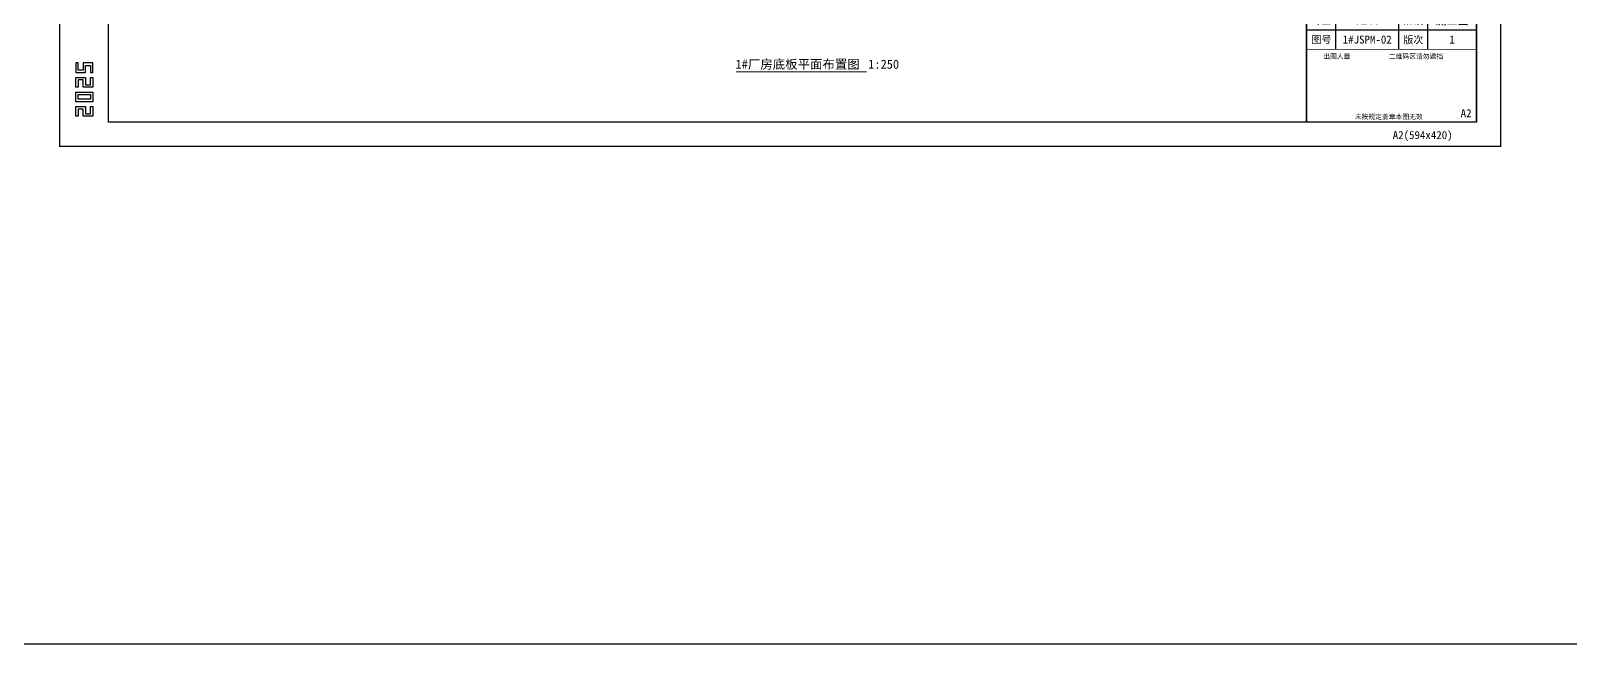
# Model space of a CAD drawing. Extents: x -599358 to 2865263, y -1062760 to 486533.
# Drawn here: x 309574 to 531691, y -977180 to -888684 of the extents above; entities that cross this region are included whole.
import ezdxf
from ezdxf.enums import TextEntityAlignment as Align

# ---------------------------------------------------------------- set-up
doc = ezdxf.new("R2010")
doc.units = 0
for name, color, linetype in [('0-cxFrame', 155, 'Continuous'), ('DIM_SYMB', 3, 'Continuous'), ('PUB_TEXT', 7, 'Continuous'), ('屋面板111', 6, 'Continuous')]:
    doc.layers.add(name, color=color, linetype=linetype)
doc.layers.add('0-cxText', color=131, linetype='Continuous', lineweight=25)
doc.styles.add('cx_biaoti', font='')
doc.styles.add('cx_tuming', font='simhei.ttf')
doc.styles.add('cx_tuqian1', font='宋体.shx')
doc.styles.add('黑体', font='simhei.ttf')
doc.styles.get('cx_biaoti').set_extended_font_data('SimSun')

# ---------------------------------------------------------------- blocks, each defined once
blk = doc.blocks.new('zjcx_lan_tuming(Dragon)')
for p, q in [((-7000, 8400), (0, 8400)), ((-5800, 3000), (-5800, 5400)), ((-7000, 4600), (0, 4600)), ((-3200, 3000), (-3200, 4600)), ((-2000, 3000), (-2000, 4600)), ((-7000, 3800), (0, 3800))]:
    blk.add_line(p, q)
at = {"const_width": 30}
for points in [[(-7000, 9400), (0, 9400)], [(-7000, 5400), (0, 5400)], [(-7000, 3000), (0, 3000)], [(-7000, 0), (0, 0)]]:
    blk.add_lwpolyline(points, dxfattribs=at)
blk.add_lwpolyline([(-7000, 9400), (0, 9400), (0, 0), (-7000, 0)], close=True)
at = {"style": 'cx_biaoti'}
for s, p in [('图 纸 名 称', (-3500, 8900)), ('日期', (-6388, 5000)), ('专业', (-6388, 4200)), ('阶段', (-2600, 4200)), ('图号', (-6388, 3400)), ('版次', (-2600, 3400))]:
    blk.add_text(s, height=300, dxfattribs=at).set_placement(p, align=Align.MIDDLE)
for s, p in [('出图人章', (-6316, 2607)), ('二维码区请勿遮挡', (-3609, 2607)), ('未按规定盖章本图无效', (-5013, 120))]:
    blk.add_text(s, height=200, dxfattribs=at).set_placement(p)
blk = doc.blocks.new('T-图签(Dragon)')
blk.add_blockref('zjcx_lan_tuming(Dragon)', (0, 0))
at = {"color": 3, "style": 'cx_biaoti'}
for s, p in [('2025.08', (-2900, 5000)), ('建筑 ', (-4380, 4228)), ('施工图', (-1000, 4200))]:
    blk.add_text(s, height=330, dxfattribs=at).set_placement(p, align=Align.MIDDLE)
blk = doc.blocks.new('zjcx_T2(Dragon)')
at = {"layer": '0-cxFrame', "const_width": 50}
blk.add_lwpolyline([(-7000, 40000), (0, 40000), (0, 0), (-7000, 0)], close=True, dxfattribs=at)
at = {"layer": '0-cxFrame'}
blk.add_blockref('T-图签(Dragon)', (0, 0), dxfattribs=at)
blk = doc.blocks.new('TK22.A2 L(Dragon)')
at = {"layer": '0-cxFrame', "color": 7, "const_width": 0.5}
blk.add_lwpolyline([(0, 0), (-594, 0), (-594, 420), (0, 420)], close=True, dxfattribs=at)
at = {"layer": '0-cxFrame', "const_width": 0.5}
for points in [[(-80, 10), (-574, 10), (-574, 410), (-80, 410)], [(-10, 10), (-80, 10), (-80, 410), (-10, 410)]]:
    blk.add_lwpolyline(points, close=True, dxfattribs=at)
at = {"layer": 'Defpoints', "color": 2}
for points in [[(-586.37, 34.37), (-587.37, 34.37), (-587.37, 30.37), (-583.37, 30.37), (-583.37, 33.37), (-581.37, 33.37), (-581.37, 30.37), (-580.37, 30.37), (-580.37, 34.37), (-584.37, 34.37), (-584.37, 31.37), (-586.37, 31.37), (-586.37, 34.37)], [(-586.37, 24.37), (-587.37, 24.37), (-587.37, 28.37), (-583.37, 28.37), (-583.37, 25.37), (-581.37, 25.37), (-581.37, 28.37), (-580.37, 28.37), (-580.37, 24.37), (-584.37, 24.37), (-584.37, 27.37), (-586.37, 27.37), (-586.37, 24.37)], [(-586.37, 12.37), (-587.37, 12.37), (-587.37, 16.37), (-583.37, 16.37), (-583.37, 13.37), (-581.37, 13.37), (-581.37, 16.37), (-580.37, 16.37), (-580.37, 12.37), (-584.37, 12.37), (-584.37, 15.37), (-586.37, 15.37), (-586.37, 12.37)]]:
    blk.add_lwpolyline(points, dxfattribs=at)
for points in [[(-587.37, 18.37), (-587.37, 22.37), (-580.37, 22.37), (-580.37, 18.37)], [(-586.37, 19.37), (-586.37, 21.37), (-581.37, 21.37), (-581.37, 19.37)]]:
    blk.add_lwpolyline(points, close=True, dxfattribs=at)
at = {"layer": '0-cxFrame', "xscale": 0.01, "yscale": 0.01, "zscale": 0.01}
blk.add_blockref('zjcx_T2(Dragon)', (-10, 10), dxfattribs=at)
at = {"style": '黑体', "flags": 4}
blk.add_attdef('图幅', text='', height=3.3, dxfattribs=at).set_placement((-40, 3), align=Align.RIGHT)
at = {"layer": '0-cxFrame', "style": '黑体'}
blk.add_text('(594x420)', height=3.3, dxfattribs=at).set_placement((-40, 3))
at = {"layer": '0-cxText', "flags": 4}
for tag, height, style, p in [('建设单位', 3.5, 'cx_tuming', (-45, 240)), ('项目名称', 3.5, 'cx_tuming', (-45, 210)), ('子项名称', 3.5, 'cx_tuming', (-45, 180)), ('工程编号', 3.3, 'cx_tuqian1', (-35, 165)), ('图名1', 3.5, 'cx_tuming', (-45, 87)), ('图名2', 3.5, 'cx_tuming', (-45, 79)), ('图名3', 3.5, 'cx_tuming', (-45, 71)), ('出图日期', 3.3, 'cx_tuqian1', (-39, 60)), ('专业', 3.3, 'cx_tuqian1', (-55, 52)), ('图号', 3.3, 'cx_tuqian1', (-55, 44)), ('版次', 3.3, 'cx_tuqian1', (-20, 44))]:
    blk.add_attdef(tag, text='', height=height, dxfattribs=dict(at, style=style)).set_placement(p, align=Align.MIDDLE)
at = {"layer": 'Defpoints', "color": 6, "flags": 4}
for tag, height, style, p in [('tufu', 3.3, '黑体', (-12, 12)), ('dwfname', 4, 'cx_tuqian1', (-80, 3))]:
    blk.add_attdef(tag, text='', height=height, dxfattribs=dict(at, style=style)).set_placement(p, align=Align.RIGHT)

msp = doc.modelspace()

# ---------------------------------------------------------------- linework, layer by layer
at = {"layer": 'DIM_SYMB', "const_width": 175}
msp.add_lwpolyline([(411330.5, -894605.2), (430169.6, -894605.2)], dxfattribs=at)
at = {"layer": '屋面板111', "ltscale": 2500}
msp.add_lwpolyline([(-94863.2, -613531.4), (2392855.7, -613531.4), (2392855.7, -977180.1), (-94863.2, -977180.1)], close=True, dxfattribs=at)

# ---------------------------------------------------------------- block references
at = {"layer": '0-cxFrame'}
ref = msp.add_blockref('TK22.A2 L(Dragon)', (521655.5, -905349.4), dxfattribs=dict(at, xscale=350, yscale=350, zscale=350))
ref.add_attrib('图号', '1#JSPM-02', dxfattribs={"layer": '0-cxText', "height": 1155, "style": 'cx_tuqian1'}).set_placement((502405.5, -889949.4), align=Align.MIDDLE)
ref.add_attrib('版次', '1', dxfattribs={"layer": '0-cxText', "height": 1155, "style": 'cx_tuqian1'}).set_placement((514655.5, -889949.4), align=Align.MIDDLE)
ref.add_attrib('图幅', 'A2', dxfattribs={"layer": '0', "height": 1155, "style": '黑体'}).set_placement((507655.5, -904299.4), align=Align.RIGHT)
ref.add_attrib('tufu', 'A2', dxfattribs={"layer": 'Defpoints', "color": 6, "height": 1155, "style": '黑体'}).set_placement((517455.5, -901149.4), align=Align.RIGHT)

# ---------------------------------------------------------------- texts
at = {"layer": 'PUB_TEXT', "style": '黑体'}
for s, height, p in [('1#厂房底板平面布置图', 1314.346, (411252.5, -894162.1)), ('1:250', 1314.35, (430396.5, -894162.1))]:
    msp.add_text(s, height=height, dxfattribs=at).set_placement(p)

doc.saveas('drawing.dxf')
